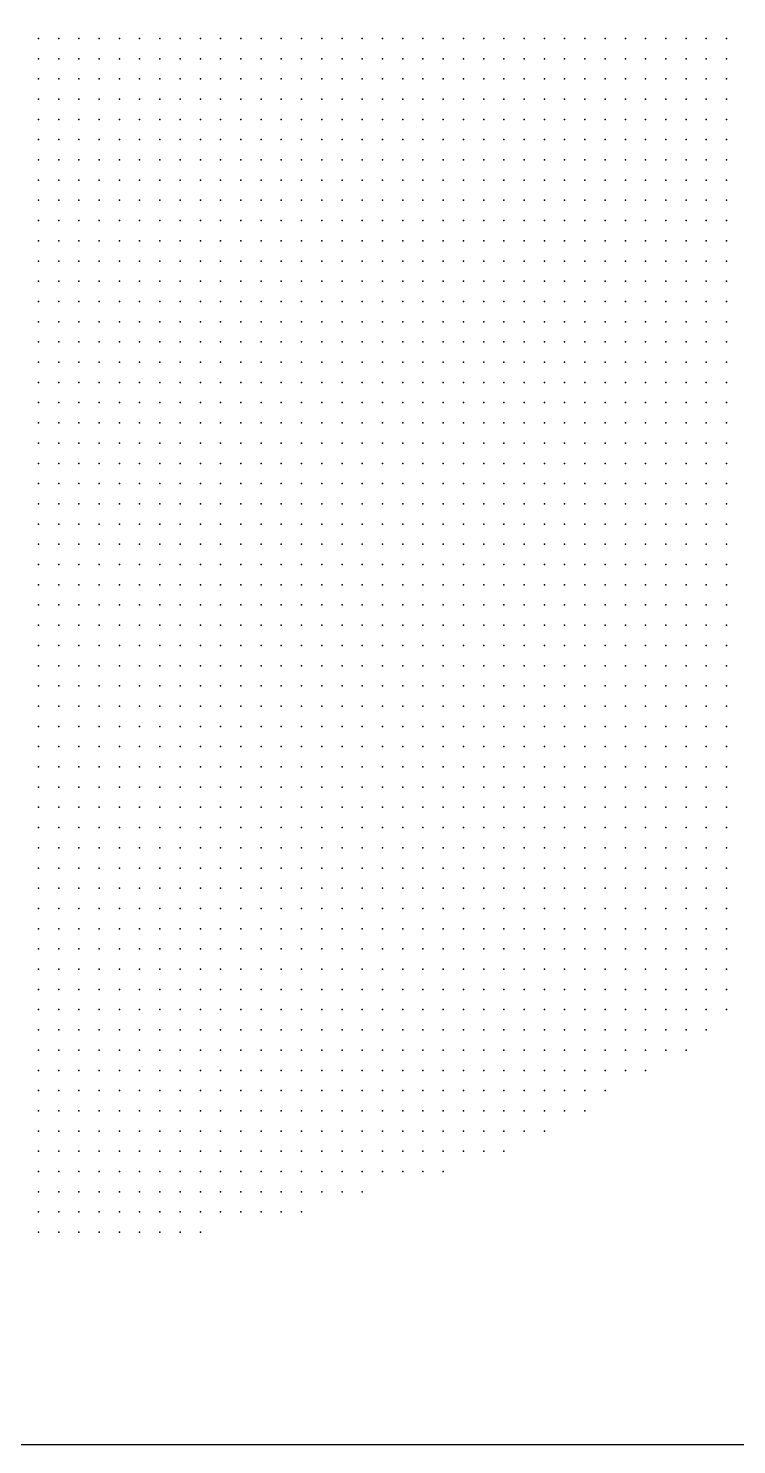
# Model space of a CAD drawing. Header units: millimetres. Extents: x 2848 to 6961, y 1568 to 7914.
# Drawn here: x 4418.3 to 4453.3, y 1580.3 to 1650.3 of the extents above; entities that cross this region are included whole.
import ezdxf

# ---------------------------------------------------------------- set-up
doc = ezdxf.new("R2010")
doc.units = ezdxf.units.MM
doc.header["$PDSIZE"] = -2

msp = doc.modelspace()

# ---------------------------------------------------------------- linework, layer by layer
msp.add_lwpolyline([(4348.282, 1580.289), (4488.282, 1580.289), (4488.282, 1720.289), (4348.282, 1720.289)], close=True)
at = {"color": 141, "true_color": 0xaedbfc}
for p in [(4418.782, 1649.789), (4419.782, 1649.789)]:
    msp.add_point(p, dxfattribs=at)
at = {"color": 141, "true_color": 0xafdcfd}
for p in [(4420.782, 1649.789), (4421.782, 1649.789)]:
    msp.add_point(p, dxfattribs=at)
at = {"color": 151, "true_color": 0x9acef3}
msp.add_point((4422.782, 1649.789), dxfattribs=at)
at = {"color": 151, "true_color": 0x93c5e8}
msp.add_point((4423.782, 1649.789), dxfattribs=at)
at = {"color": 151, "true_color": 0x92cdf7}
msp.add_point((4424.782, 1649.789), dxfattribs=at)
at = {"color": 142, "true_color": 0x1a84d0}
for p in [(4425.782, 1649.789), (4426.782, 1649.789), (4427.782, 1649.789), (4428.782, 1649.789), (4429.782, 1649.789), (4430.782, 1649.789), (4431.782, 1649.789), (4432.782, 1649.789), (4433.782, 1649.789), (4447.782, 1649.789), (4448.782, 1649.789), (4449.782, 1649.789), (4450.782, 1649.789), (4451.782, 1649.789), (4452.782, 1649.789), (4425.782, 1648.789), (4426.782, 1648.789), (4427.782, 1648.789), (4428.782, 1648.789), (4429.782, 1648.789), (4430.782, 1648.789), (4431.782, 1648.789), (4432.782, 1648.789), (4433.782, 1648.789), (4447.782, 1648.789), (4448.782, 1648.789), (4449.782, 1648.789), (4450.782, 1648.789), (4451.782, 1648.789), (4452.782, 1648.789), (4425.782, 1647.789), (4426.782, 1647.789), (4427.782, 1647.789), (4428.782, 1647.789), (4429.782, 1647.789), (4430.782, 1647.789), (4431.782, 1647.789), (4432.782, 1647.789), (4433.782, 1647.789), (4447.782, 1647.789), (4448.782, 1647.789), (4449.782, 1647.789), (4450.782, 1647.789), (4451.782, 1647.789), (4452.782, 1647.789), (4425.782, 1646.789), (4426.782, 1646.789), (4427.782, 1646.789), (4428.782, 1646.789), (4429.782, 1646.789), (4430.782, 1646.789), (4431.782, 1646.789), (4432.782, 1646.789), (4433.782, 1646.789), (4447.782, 1646.789), (4448.782, 1646.789), (4449.782, 1646.789), (4450.782, 1646.789), (4451.782, 1646.789), (4452.782, 1646.789), (4425.782, 1645.789), (4426.782, 1645.789), (4427.782, 1645.789), (4428.782, 1645.789), (4429.782, 1645.789), (4430.782, 1645.789), (4431.782, 1645.789), (4432.782, 1645.789), (4433.782, 1645.789), (4447.782, 1645.789), (4448.782, 1645.789), (4449.782, 1645.789), (4450.782, 1645.789), (4451.782, 1645.789), (4452.782, 1645.789), (4425.782, 1644.789), (4426.782, 1644.789), (4427.782, 1644.789), (4428.782, 1644.789), (4429.782, 1644.789), (4430.782, 1644.789), (4431.782, 1644.789), (4432.782, 1644.789), (4433.782, 1644.789), (4447.782, 1644.789), (4448.782, 1644.789), (4449.782, 1644.789), (4450.782, 1644.789), (4451.782, 1644.789), (4452.782, 1644.789), (4425.782, 1643.789), (4426.782, 1643.789), (4427.782, 1643.789), (4428.782, 1643.789), (4429.782, 1643.789), (4430.782, 1643.789), (4431.782, 1643.789), (4432.782, 1643.789), (4433.782, 1643.789), (4447.782, 1643.789), (4448.782, 1643.789), (4449.782, 1643.789), (4450.782, 1643.789), (4451.782, 1643.789), (4452.782, 1643.789), (4425.782, 1642.789), (4426.782, 1642.789), (4427.782, 1642.789), (4428.782, 1642.789), (4429.782, 1642.789), (4430.782, 1642.789), (4431.782, 1642.789), (4432.782, 1642.789), (4433.782, 1642.789), (4447.782, 1642.789), (4448.782, 1642.789), (4449.782, 1642.789), (4450.782, 1642.789), (4451.782, 1642.789), (4452.782, 1642.789), (4425.782, 1641.789), (4426.782, 1641.789), (4427.782, 1641.789), (4428.782, 1641.789), (4429.782, 1641.789), (4430.782, 1641.789), (4431.782, 1641.789), (4432.782, 1641.789), (4433.782, 1641.789), (4447.782, 1641.789), (4448.782, 1641.789), (4449.782, 1641.789), (4450.782, 1641.789), (4451.782, 1641.789), (4452.782, 1641.789), (4425.782, 1640.789), (4426.782, 1640.789), (4427.782, 1640.789), (4428.782, 1640.789), (4429.782, 1640.789), (4430.782, 1640.789), (4431.782, 1640.789), (4432.782, 1640.789), (4433.782, 1640.789), (4447.782, 1640.789), (4448.782, 1640.789), (4449.782, 1640.789), (4450.782, 1640.789), (4451.782, 1640.789), (4452.782, 1640.789), (4425.782, 1639.789), (4426.782, 1639.789), (4427.782, 1639.789), (4428.782, 1639.789), (4429.782, 1639.789), (4430.782, 1639.789), (4431.782, 1639.789), (4432.782, 1639.789), (4433.782, 1639.789), (4447.782, 1639.789), (4448.782, 1639.789), (4449.782, 1639.789), (4450.782, 1639.789), (4451.782, 1639.789), (4452.782, 1639.789), (4425.782, 1638.789), (4426.782, 1638.789), (4427.782, 1638.789), (4428.782, 1638.789), (4429.782, 1638.789), (4430.782, 1638.789), (4431.782, 1638.789), (4432.782, 1638.789), (4433.782, 1638.789), (4447.782, 1638.789), (4448.782, 1638.789), (4449.782, 1638.789), (4450.782, 1638.789), (4451.782, 1638.789), (4452.782, 1638.789), (4425.782, 1637.789), (4426.782, 1637.789), (4427.782, 1637.789), (4428.782, 1637.789), (4429.782, 1637.789), (4430.782, 1637.789), (4431.782, 1637.789), (4432.782, 1637.789), (4433.782, 1637.789), (4447.782, 1637.789), (4448.782, 1637.789), (4449.782, 1637.789), (4450.782, 1637.789), (4451.782, 1637.789), (4452.782, 1637.789), (4425.782, 1636.789), (4426.782, 1636.789), (4427.782, 1636.789), (4428.782, 1636.789), (4429.782, 1636.789), (4430.782, 1636.789), (4431.782, 1636.789), (4432.782, 1636.789), (4433.782, 1636.789), (4447.782, 1636.789), (4448.782, 1636.789), (4449.782, 1636.789), (4450.782, 1636.789), (4451.782, 1636.789), (4452.782, 1636.789), (4425.782, 1635.789), (4426.782, 1635.789), (4427.782, 1635.789), (4428.782, 1635.789), (4429.782, 1635.789), (4430.782, 1635.789), (4431.782, 1635.789), (4432.782, 1635.789), (4433.782, 1635.789), (4447.782, 1635.789), (4448.782, 1635.789), (4449.782, 1635.789), (4450.782, 1635.789), (4451.782, 1635.789), (4452.782, 1635.789), (4425.782, 1634.789), (4426.782, 1634.789), (4427.782, 1634.789), (4428.782, 1634.789), (4429.782, 1634.789), (4430.782, 1634.789), (4431.782, 1634.789), (4432.782, 1634.789), (4433.782, 1634.789), (4447.782, 1634.789), (4448.782, 1634.789), (4449.782, 1634.789), (4450.782, 1634.789), (4451.782, 1634.789), (4452.782, 1634.789), (4425.782, 1633.789), (4426.782, 1633.789), (4427.782, 1633.789), (4428.782, 1633.789), (4429.782, 1633.789), (4430.782, 1633.789), (4431.782, 1633.789), (4432.782, 1633.789), (4433.782, 1633.789), (4447.782, 1633.789), (4448.782, 1633.789), (4449.782, 1633.789), (4450.782, 1633.789), (4451.782, 1633.789), (4452.782, 1633.789), (4425.782, 1632.789), (4426.782, 1632.789), (4427.782, 1632.789), (4428.782, 1632.789), (4429.782, 1632.789), (4430.782, 1632.789), (4431.782, 1632.789), (4432.782, 1632.789), (4433.782, 1632.789), (4447.782, 1632.789), (4448.782, 1632.789), (4449.782, 1632.789), (4450.782, 1632.789), (4451.782, 1632.789), (4452.782, 1632.789), (4425.782, 1631.789), (4426.782, 1631.789), (4427.782, 1631.789), (4428.782, 1631.789), (4429.782, 1631.789), (4430.782, 1631.789), (4431.782, 1631.789), (4432.782, 1631.789), (4433.782, 1631.789), (4447.782, 1631.789), (4448.782, 1631.789), (4449.782, 1631.789), (4450.782, 1631.789), (4451.782, 1631.789), (4452.782, 1631.789), (4425.782, 1630.789), (4426.782, 1630.789), (4427.782, 1630.789), (4428.782, 1630.789), (4429.782, 1630.789), (4430.782, 1630.789), (4431.782, 1630.789), (4432.782, 1630.789), (4433.782, 1630.789), (4447.782, 1630.789), (4448.782, 1630.789), (4449.782, 1630.789), (4450.782, 1630.789), (4451.782, 1630.789), (4452.782, 1630.789), (4425.782, 1629.789), (4426.782, 1629.789), (4427.782, 1629.789), (4428.782, 1629.789), (4429.782, 1629.789), (4430.782, 1629.789), (4431.782, 1629.789), (4432.782, 1629.789), (4433.782, 1629.789), (4447.782, 1629.789), (4448.782, 1629.789), (4449.782, 1629.789), (4450.782, 1629.789), (4451.782, 1629.789), (4452.782, 1629.789), (4425.782, 1628.789), (4426.782, 1628.789), (4427.782, 1628.789), (4428.782, 1628.789), (4429.782, 1628.789), (4430.782, 1628.789), (4431.782, 1628.789), (4432.782, 1628.789), (4433.782, 1628.789), (4447.782, 1628.789), (4448.782, 1628.789), (4449.782, 1628.789), (4450.782, 1628.789), (4451.782, 1628.789), (4452.782, 1628.789), (4418.782, 1627.789), (4419.782, 1627.789), (4420.782, 1627.789), (4421.782, 1627.789), (4422.782, 1627.789), (4423.782, 1627.789), (4424.782, 1627.789), (4425.782, 1627.789), (4426.782, 1627.789), (4427.782, 1627.789), (4428.782, 1627.789), (4429.782, 1627.789), (4430.782, 1627.789), (4431.782, 1627.789), (4432.782, 1627.789), (4433.782, 1627.789), (4434.782, 1627.789), (4435.782, 1627.789), (4436.782, 1627.789), (4437.782, 1627.789), (4438.782, 1627.789), (4439.782, 1627.789), (4440.782, 1627.789), (4441.782, 1627.789), (4442.782, 1627.789), (4443.782, 1627.789), (4444.782, 1627.789), (4445.782, 1627.789), (4446.782, 1627.789), (4447.782, 1627.789), (4448.782, 1627.789), (4449.782, 1627.789), (4450.782, 1627.789), (4451.782, 1627.789), (4452.782, 1627.789), (4418.782, 1626.789), (4419.782, 1626.789), (4420.782, 1626.789), (4421.782, 1626.789), (4422.782, 1626.789), (4423.782, 1626.789), (4424.782, 1626.789), (4425.782, 1626.789), (4426.782, 1626.789), (4427.782, 1626.789), (4428.782, 1626.789), (4429.782, 1626.789), (4430.782, 1626.789), (4431.782, 1626.789), (4432.782, 1626.789), (4433.782, 1626.789), (4434.782, 1626.789), (4435.782, 1626.789), (4436.782, 1626.789), (4437.782, 1626.789), (4438.782, 1626.789), (4439.782, 1626.789), (4440.782, 1626.789), (4441.782, 1626.789), (4442.782, 1626.789), (4443.782, 1626.789), (4444.782, 1626.789), (4445.782, 1626.789), (4446.782, 1626.789), (4447.782, 1626.789), (4448.782, 1626.789), (4449.782, 1626.789), (4450.782, 1626.789), (4451.782, 1626.789), (4452.782, 1626.789), (4418.782, 1625.789), (4419.782, 1625.789), (4420.782, 1625.789), (4421.782, 1625.789), (4422.782, 1625.789), (4423.782, 1625.789), (4424.782, 1625.789), (4425.782, 1625.789), (4426.782, 1625.789), (4427.782, 1625.789), (4428.782, 1625.789), (4429.782, 1625.789), (4430.782, 1625.789), (4431.782, 1625.789), (4432.782, 1625.789), (4433.782, 1625.789), (4434.782, 1625.789), (4435.782, 1625.789), (4436.782, 1625.789), (4437.782, 1625.789), (4438.782, 1625.789), (4439.782, 1625.789), (4440.782, 1625.789), (4441.782, 1625.789), (4442.782, 1625.789), (4443.782, 1625.789), (4444.782, 1625.789), (4445.782, 1625.789), (4446.782, 1625.789), (4447.782, 1625.789), (4448.782, 1625.789), (4449.782, 1625.789), (4450.782, 1625.789), (4451.782, 1625.789), (4452.782, 1625.789), (4418.782, 1624.789), (4419.782, 1624.789), (4420.782, 1624.789), (4421.782, 1624.789), (4422.782, 1624.789), (4423.782, 1624.789), (4424.782, 1624.789), (4425.782, 1624.789), (4426.782, 1624.789), (4427.782, 1624.789), (4428.782, 1624.789), (4429.782, 1624.789), (4430.782, 1624.789), (4431.782, 1624.789), (4432.782, 1624.789), (4433.782, 1624.789), (4434.782, 1624.789), (4435.782, 1624.789), (4436.782, 1624.789), (4437.782, 1624.789), (4438.782, 1624.789), (4439.782, 1624.789), (4440.782, 1624.789), (4441.782, 1624.789), (4442.782, 1624.789), (4443.782, 1624.789), (4444.782, 1624.789), (4445.782, 1624.789), (4446.782, 1624.789), (4447.782, 1624.789), (4448.782, 1624.789), (4449.782, 1624.789), (4450.782, 1624.789), (4451.782, 1624.789), (4452.782, 1624.789), (4418.782, 1623.789), (4419.782, 1623.789), (4420.782, 1623.789), (4421.782, 1623.789), (4422.782, 1623.789), (4423.782, 1623.789), (4424.782, 1623.789), (4425.782, 1623.789), (4426.782, 1623.789), (4427.782, 1623.789), (4428.782, 1623.789), (4429.782, 1623.789), (4430.782, 1623.789), (4431.782, 1623.789), (4432.782, 1623.789), (4433.782, 1623.789), (4434.782, 1623.789), (4435.782, 1623.789), (4436.782, 1623.789), (4437.782, 1623.789), (4438.782, 1623.789), (4439.782, 1623.789), (4440.782, 1623.789), (4441.782, 1623.789), (4442.782, 1623.789), (4443.782, 1623.789), (4444.782, 1623.789), (4445.782, 1623.789), (4446.782, 1623.789), (4447.782, 1623.789), (4448.782, 1623.789), (4449.782, 1623.789), (4450.782, 1623.789), (4451.782, 1623.789), (4452.782, 1623.789), (4418.782, 1622.789), (4419.782, 1622.789), (4420.782, 1622.789), (4421.782, 1622.789), (4422.782, 1622.789), (4423.782, 1622.789), (4424.782, 1622.789), (4425.782, 1622.789), (4426.782, 1622.789), (4427.782, 1622.789), (4428.782, 1622.789), (4429.782, 1622.789), (4430.782, 1622.789), (4431.782, 1622.789), (4432.782, 1622.789), (4433.782, 1622.789), (4434.782, 1622.789), (4435.782, 1622.789), (4436.782, 1622.789), (4437.782, 1622.789), (4438.782, 1622.789), (4439.782, 1622.789), (4440.782, 1622.789), (4441.782, 1622.789), (4442.782, 1622.789), (4443.782, 1622.789), (4444.782, 1622.789), (4445.782, 1622.789), (4446.782, 1622.789), (4447.782, 1622.789), (4448.782, 1622.789), (4449.782, 1622.789), (4450.782, 1622.789), (4451.782, 1622.789), (4452.782, 1622.789), (4418.782, 1621.789), (4419.782, 1621.789), (4420.782, 1621.789), (4421.782, 1621.789), (4422.782, 1621.789), (4423.782, 1621.789), (4424.782, 1621.789), (4425.782, 1621.789), (4426.782, 1621.789), (4427.782, 1621.789), (4428.782, 1621.789), (4429.782, 1621.789), (4430.782, 1621.789), (4431.782, 1621.789), (4432.782, 1621.789), (4433.782, 1621.789), (4434.782, 1621.789), (4435.782, 1621.789), (4436.782, 1621.789), (4437.782, 1621.789), (4438.782, 1621.789), (4439.782, 1621.789), (4440.782, 1621.789), (4441.782, 1621.789), (4442.782, 1621.789), (4443.782, 1621.789), (4444.782, 1621.789), (4445.782, 1621.789), (4446.782, 1621.789), (4447.782, 1621.789), (4448.782, 1621.789), (4449.782, 1621.789), (4450.782, 1621.789), (4451.782, 1621.789), (4452.782, 1621.789), (4418.782, 1620.789), (4419.782, 1620.789), (4420.782, 1620.789), (4421.782, 1620.789), (4422.782, 1620.789), (4423.782, 1620.789), (4424.782, 1620.789), (4425.782, 1620.789), (4426.782, 1620.789), (4427.782, 1620.789), (4428.782, 1620.789), (4429.782, 1620.789), (4430.782, 1620.789), (4431.782, 1620.789), (4432.782, 1620.789), (4433.782, 1620.789), (4434.782, 1620.789), (4435.782, 1620.789), (4436.782, 1620.789), (4437.782, 1620.789), (4438.782, 1620.789), (4439.782, 1620.789), (4440.782, 1620.789), (4441.782, 1620.789), (4442.782, 1620.789), (4443.782, 1620.789), (4444.782, 1620.789), (4445.782, 1620.789), (4446.782, 1620.789), (4447.782, 1620.789), (4448.782, 1620.789), (4449.782, 1620.789), (4450.782, 1620.789), (4451.782, 1620.789), (4452.782, 1620.789), (4418.782, 1619.789), (4419.782, 1619.789), (4420.782, 1619.789), (4421.782, 1619.789), (4422.782, 1619.789), (4423.782, 1619.789), (4424.782, 1619.789), (4425.782, 1619.789), (4426.782, 1619.789), (4427.782, 1619.789), (4428.782, 1619.789), (4429.782, 1619.789), (4430.782, 1619.789), (4431.782, 1619.789), (4432.782, 1619.789), (4433.782, 1619.789), (4434.782, 1619.789), (4435.782, 1619.789), (4436.782, 1619.789), (4437.782, 1619.789), (4438.782, 1619.789), (4439.782, 1619.789), (4440.782, 1619.789), (4441.782, 1619.789), (4442.782, 1619.789), (4443.782, 1619.789), (4444.782, 1619.789), (4445.782, 1619.789), (4446.782, 1619.789), (4447.782, 1619.789), (4448.782, 1619.789), (4449.782, 1619.789), (4450.782, 1619.789), (4451.782, 1619.789), (4452.782, 1619.789), (4418.782, 1618.789), (4419.782, 1618.789), (4420.782, 1618.789), (4421.782, 1618.789), (4422.782, 1618.789), (4423.782, 1618.789), (4424.782, 1618.789), (4425.782, 1618.789), (4426.782, 1618.789), (4427.782, 1618.789), (4428.782, 1618.789), (4429.782, 1618.789), (4430.782, 1618.789), (4431.782, 1618.789), (4432.782, 1618.789), (4433.782, 1618.789), (4434.782, 1618.789), (4435.782, 1618.789), (4436.782, 1618.789), (4437.782, 1618.789), (4438.782, 1618.789), (4439.782, 1618.789), (4440.782, 1618.789), (4441.782, 1618.789), (4442.782, 1618.789), (4443.782, 1618.789), (4444.782, 1618.789), (4445.782, 1618.789), (4446.782, 1618.789), (4447.782, 1618.789), (4448.782, 1618.789), (4449.782, 1618.789), (4450.782, 1618.789), (4451.782, 1618.789), (4452.782, 1618.789), (4418.782, 1617.789), (4419.782, 1617.789), (4420.782, 1617.789), (4421.782, 1617.789), (4422.782, 1617.789), (4423.782, 1617.789), (4424.782, 1617.789), (4425.782, 1617.789), (4426.782, 1617.789), (4427.782, 1617.789), (4428.782, 1617.789), (4429.782, 1617.789), (4430.782, 1617.789), (4431.782, 1617.789), (4432.782, 1617.789), (4433.782, 1617.789), (4434.782, 1617.789), (4435.782, 1617.789), (4436.782, 1617.789), (4437.782, 1617.789), (4438.782, 1617.789), (4439.782, 1617.789), (4440.782, 1617.789), (4441.782, 1617.789), (4442.782, 1617.789), (4443.782, 1617.789), (4444.782, 1617.789), (4445.782, 1617.789), (4446.782, 1617.789), (4447.782, 1617.789), (4448.782, 1617.789), (4449.782, 1617.789), (4450.782, 1617.789), (4451.782, 1617.789), (4452.782, 1617.789), (4418.782, 1616.789), (4419.782, 1616.789), (4420.782, 1616.789), (4421.782, 1616.789), (4422.782, 1616.789), (4423.782, 1616.789), (4424.782, 1616.789), (4425.782, 1616.789), (4426.782, 1616.789), (4427.782, 1616.789), (4428.782, 1616.789), (4429.782, 1616.789), (4430.782, 1616.789), (4431.782, 1616.789), (4432.782, 1616.789), (4433.782, 1616.789), (4434.782, 1616.789), (4435.782, 1616.789), (4436.782, 1616.789), (4437.782, 1616.789), (4438.782, 1616.789), (4439.782, 1616.789), (4440.782, 1616.789), (4441.782, 1616.789), (4442.782, 1616.789), (4443.782, 1616.789), (4444.782, 1616.789), (4445.782, 1616.789), (4446.782, 1616.789), (4447.782, 1616.789), (4448.782, 1616.789), (4449.782, 1616.789), (4450.782, 1616.789), (4451.782, 1616.789), (4452.782, 1616.789), (4418.782, 1615.789), (4419.782, 1615.789), (4420.782, 1615.789), (4421.782, 1615.789), (4422.782, 1615.789), (4423.782, 1615.789), (4424.782, 1615.789), (4425.782, 1615.789), (4426.782, 1615.789), (4427.782, 1615.789), (4428.782, 1615.789), (4429.782, 1615.789), (4430.782, 1615.789), (4431.782, 1615.789), (4432.782, 1615.789), (4433.782, 1615.789), (4434.782, 1615.789), (4435.782, 1615.789), (4436.782, 1615.789), (4437.782, 1615.789), (4438.782, 1615.789), (4439.782, 1615.789), (4440.782, 1615.789), (4441.782, 1615.789), (4442.782, 1615.789), (4443.782, 1615.789), (4444.782, 1615.789), (4445.782, 1615.789), (4446.782, 1615.789), (4447.782, 1615.789), (4448.782, 1615.789), (4449.782, 1615.789), (4450.782, 1615.789), (4451.782, 1615.789), (4452.782, 1615.789), (4418.782, 1614.789), (4419.782, 1614.789), (4420.782, 1614.789), (4421.782, 1614.789), (4422.782, 1614.789), (4423.782, 1614.789), (4424.782, 1614.789), (4425.782, 1614.789), (4426.782, 1614.789), (4427.782, 1614.789), (4428.782, 1614.789), (4429.782, 1614.789), (4430.782, 1614.789), (4431.782, 1614.789), (4432.782, 1614.789), (4433.782, 1614.789), (4434.782, 1614.789), (4435.782, 1614.789), (4436.782, 1614.789), (4437.782, 1614.789), (4438.782, 1614.789), (4439.782, 1614.789), (4440.782, 1614.789), (4441.782, 1614.789), (4442.782, 1614.789), (4443.782, 1614.789), (4444.782, 1614.789), (4445.782, 1614.789), (4446.782, 1614.789), (4447.782, 1614.789), (4448.782, 1614.789), (4449.782, 1614.789), (4450.782, 1614.789), (4451.782, 1614.789), (4452.782, 1614.789), (4418.782, 1613.789), (4419.782, 1613.789), (4420.782, 1613.789), (4421.782, 1613.789), (4422.782, 1613.789), (4423.782, 1613.789), (4424.782, 1613.789), (4425.782, 1613.789), (4426.782, 1613.789), (4427.782, 1613.789), (4428.782, 1613.789), (4429.782, 1613.789), (4430.782, 1613.789), (4431.782, 1613.789), (4432.782, 1613.789), (4433.782, 1613.789), (4434.782, 1613.789), (4435.782, 1613.789), (4436.782, 1613.789), (4437.782, 1613.789), (4438.782, 1613.789), (4439.782, 1613.789), (4440.782, 1613.789), (4441.782, 1613.789), (4442.782, 1613.789), (4443.782, 1613.789), (4444.782, 1613.789), (4445.782, 1613.789), (4446.782, 1613.789), (4447.782, 1613.789), (4448.782, 1613.789), (4449.782, 1613.789), (4450.782, 1613.789), (4451.782, 1613.789), (4452.782, 1613.789), (4418.782, 1612.789), (4419.782, 1612.789), (4420.782, 1612.789), (4421.782, 1612.789), (4422.782, 1612.789), (4423.782, 1612.789), (4424.782, 1612.789), (4425.782, 1612.789), (4426.782, 1612.789), (4427.782, 1612.789), (4428.782, 1612.789), (4429.782, 1612.789), (4430.782, 1612.789), (4431.782, 1612.789), (4432.782, 1612.789), (4433.782, 1612.789), (4434.782, 1612.789), (4435.782, 1612.789), (4436.782, 1612.789), (4437.782, 1612.789), (4438.782, 1612.789), (4439.782, 1612.789), (4440.782, 1612.789), (4441.782, 1612.789), (4442.782, 1612.789), (4443.782, 1612.789), (4444.782, 1612.789), (4445.782, 1612.789), (4446.782, 1612.789), (4447.782, 1612.789), (4448.782, 1612.789), (4449.782, 1612.789), (4450.782, 1612.789), (4451.782, 1612.789), (4452.782, 1612.789), (4418.782, 1611.789), (4419.782, 1611.789), (4420.782, 1611.789), (4421.782, 1611.789), (4422.782, 1611.789), (4423.782, 1611.789), (4424.782, 1611.789), (4425.782, 1611.789), (4426.782, 1611.789), (4427.782, 1611.789), (4428.782, 1611.789), (4429.782, 1611.789), (4430.782, 1611.789), (4431.782, 1611.789), (4432.782, 1611.789), (4433.782, 1611.789), (4434.782, 1611.789), (4435.782, 1611.789), (4436.782, 1611.789), (4437.782, 1611.789), (4438.782, 1611.789), (4439.782, 1611.789), (4440.782, 1611.789), (4441.782, 1611.789), (4442.782, 1611.789), (4443.782, 1611.789), (4444.782, 1611.789), (4445.782, 1611.789), (4446.782, 1611.789), (4447.782, 1611.789), (4448.782, 1611.789), (4449.782, 1611.789), (4450.782, 1611.789), (4451.782, 1611.789), (4452.782, 1611.789), (4418.782, 1610.789), (4419.782, 1610.789), (4420.782, 1610.789), (4421.782, 1610.789), (4422.782, 1610.789), (4423.782, 1610.789), (4424.782, 1610.789), (4425.782, 1610.789), (4426.782, 1610.789), (4427.782, 1610.789), (4428.782, 1610.789), (4429.782, 1610.789), (4430.782, 1610.789), (4431.782, 1610.789), (4432.782, 1610.789), (4433.782, 1610.789), (4434.782, 1610.789), (4435.782, 1610.789), (4436.782, 1610.789), (4437.782, 1610.789), (4438.782, 1610.789), (4439.782, 1610.789), (4440.782, 1610.789), (4441.782, 1610.789), (4442.782, 1610.789), (4443.782, 1610.789), (4444.782, 1610.789), (4445.782, 1610.789), (4446.782, 1610.789), (4447.782, 1610.789), (4448.782, 1610.789), (4449.782, 1610.789), (4450.782, 1610.789), (4451.782, 1610.789), (4452.782, 1610.789), (4418.782, 1609.789), (4419.782, 1609.789), (4420.782, 1609.789), (4421.782, 1609.789), (4422.782, 1609.789), (4423.782, 1609.789), (4424.782, 1609.789), (4425.782, 1609.789), (4426.782, 1609.789), (4427.782, 1609.789), (4428.782, 1609.789), (4429.782, 1609.789), (4430.782, 1609.789), (4431.782, 1609.789), (4432.782, 1609.789), (4433.782, 1609.789), (4434.782, 1609.789), (4435.782, 1609.789), (4436.782, 1609.789), (4437.782, 1609.789), (4438.782, 1609.789), (4439.782, 1609.789), (4440.782, 1609.789), (4441.782, 1609.789), (4442.782, 1609.789), (4443.782, 1609.789), (4444.782, 1609.789), (4445.782, 1609.789), (4446.782, 1609.789), (4447.782, 1609.789), (4448.782, 1609.789), (4449.782, 1609.789), (4450.782, 1609.789), (4451.782, 1609.789), (4452.782, 1609.789), (4418.782, 1608.789), (4419.782, 1608.789), (4420.782, 1608.789), (4421.782, 1608.789), (4422.782, 1608.789), (4423.782, 1608.789), (4424.782, 1608.789), (4425.782, 1608.789), (4426.782, 1608.789), (4427.782, 1608.789), (4428.782, 1608.789), (4429.782, 1608.789), (4430.782, 1608.789), (4431.782, 1608.789), (4432.782, 1608.789), (4433.782, 1608.789), (4434.782, 1608.789), (4435.782, 1608.789), (4436.782, 1608.789), (4437.782, 1608.789), (4438.782, 1608.789), (4439.782, 1608.789), (4440.782, 1608.789), (4441.782, 1608.789), (4442.782, 1608.789), (4443.782, 1608.789), (4444.782, 1608.789), (4445.782, 1608.789), (4446.782, 1608.789), (4447.782, 1608.789), (4448.782, 1608.789), (4449.782, 1608.789), (4450.782, 1608.789), (4451.782, 1608.789), (4452.782, 1608.789), (4418.782, 1607.789), (4419.782, 1607.789), (4420.782, 1607.789), (4421.782, 1607.789), (4422.782, 1607.789), (4423.782, 1607.789), (4424.782, 1607.789), (4425.782, 1607.789), (4426.782, 1607.789), (4427.782, 1607.789), (4428.782, 1607.789), (4429.782, 1607.789), (4430.782, 1607.789), (4431.782, 1607.789), (4432.782, 1607.789), (4433.782, 1607.789), (4434.782, 1607.789), (4435.782, 1607.789), (4436.782, 1607.789), (4437.782, 1607.789), (4438.782, 1607.789), (4439.782, 1607.789), (4440.782, 1607.789), (4441.782, 1607.789), (4442.782, 1607.789), (4443.782, 1607.789), (4444.782, 1607.789), (4445.782, 1607.789), (4446.782, 1607.789), (4447.782, 1607.789), (4448.782, 1607.789), (4449.782, 1607.789), (4450.782, 1607.789), (4451.782, 1607.789), (4452.782, 1607.789), (4418.782, 1606.789), (4419.782, 1606.789), (4420.782, 1606.789), (4421.782, 1606.789), (4422.782, 1606.789), (4423.782, 1606.789), (4424.782, 1606.789), (4425.782, 1606.789), (4426.782, 1606.789), (4427.782, 1606.789), (4428.782, 1606.789), (4429.782, 1606.789), (4430.782, 1606.789), (4431.782, 1606.789), (4432.782, 1606.789), (4433.782, 1606.789), (4434.782, 1606.789), (4435.782, 1606.789), (4436.782, 1606.789), (4437.782, 1606.789), (4438.782, 1606.789), (4439.782, 1606.789), (4440.782, 1606.789), (4441.782, 1606.789), (4442.782, 1606.789), (4443.782, 1606.789), (4444.782, 1606.789), (4445.782, 1606.789), (4446.782, 1606.789), (4447.782, 1606.789), (4448.782, 1606.789), (4449.782, 1606.789), (4450.782, 1606.789), (4451.782, 1606.789), (4452.782, 1606.789), (4418.782, 1605.789), (4419.782, 1605.789), (4420.782, 1605.789), (4421.782, 1605.789), (4422.782, 1605.789), (4423.782, 1605.789), (4424.782, 1605.789), (4425.782, 1605.789), (4426.782, 1605.789), (4427.782, 1605.789), (4428.782, 1605.789), (4429.782, 1605.789), (4430.782, 1605.789), (4431.782, 1605.789), (4432.782, 1605.789), (4433.782, 1605.789), (4434.782, 1605.789), (4435.782, 1605.789), (4436.782, 1605.789), (4437.782, 1605.789), (4438.782, 1605.789), (4439.782, 1605.789), (4440.782, 1605.789), (4441.782, 1605.789), (4442.782, 1605.789), (4443.782, 1605.789), (4444.782, 1605.789), (4445.782, 1605.789), (4446.782, 1605.789), (4447.782, 1605.789), (4448.782, 1605.789), (4449.782, 1605.789), (4450.782, 1605.789), (4451.782, 1605.789), (4452.782, 1605.789), (4418.782, 1604.789), (4419.782, 1604.789), (4420.782, 1604.789), (4421.782, 1604.789), (4422.782, 1604.789), (4423.782, 1604.789), (4424.782, 1604.789), (4425.782, 1604.789), (4426.782, 1604.789), (4427.782, 1604.789), (4428.782, 1604.789), (4429.782, 1604.789), (4430.782, 1604.789), (4431.782, 1604.789), (4432.782, 1604.789), (4433.782, 1604.789), (4434.782, 1604.789), (4435.782, 1604.789), (4436.782, 1604.789), (4437.782, 1604.789), (4438.782, 1604.789), (4439.782, 1604.789), (4440.782, 1604.789), (4441.782, 1604.789), (4442.782, 1604.789), (4443.782, 1604.789), (4444.782, 1604.789), (4445.782, 1604.789), (4446.782, 1604.789), (4447.782, 1604.789), (4448.782, 1604.789), (4449.782, 1604.789), (4450.782, 1604.789), (4451.782, 1604.789), (4452.782, 1604.789), (4418.782, 1603.789), (4419.782, 1603.789), (4420.782, 1603.789), (4421.782, 1603.789), (4422.782, 1603.789), (4423.782, 1603.789), (4424.782, 1603.789), (4425.782, 1603.789), (4426.782, 1603.789), (4427.782, 1603.789), (4428.782, 1603.789), (4429.782, 1603.789), (4430.782, 1603.789), (4431.782, 1603.789), (4432.782, 1603.789), (4433.782, 1603.789), (4434.782, 1603.789), (4435.782, 1603.789), (4436.782, 1603.789), (4437.782, 1603.789), (4438.782, 1603.789), (4439.782, 1603.789), (4440.782, 1603.789), (4441.782, 1603.789), (4442.782, 1603.789), (4443.782, 1603.789), (4444.782, 1603.789), (4445.782, 1603.789), (4446.782, 1603.789), (4447.782, 1603.789), (4448.782, 1603.789), (4449.782, 1603.789), (4450.782, 1603.789), (4451.782, 1603.789), (4452.782, 1603.789), (4418.782, 1602.789), (4419.782, 1602.789), (4420.782, 1602.789), (4421.782, 1602.789), (4422.782, 1602.789), (4423.782, 1602.789), (4424.782, 1602.789), (4425.782, 1602.789), (4426.782, 1602.789), (4427.782, 1602.789), (4428.782, 1602.789), (4429.782, 1602.789), (4430.782, 1602.789), (4431.782, 1602.789), (4432.782, 1602.789), (4433.782, 1602.789), (4434.782, 1602.789), (4435.782, 1602.789), (4436.782, 1602.789), (4437.782, 1602.789), (4438.782, 1602.789), (4439.782, 1602.789), (4440.782, 1602.789), (4441.782, 1602.789), (4442.782, 1602.789), (4443.782, 1602.789), (4444.782, 1602.789), (4445.782, 1602.789), (4446.782, 1602.789), (4447.782, 1602.789), (4448.782, 1602.789), (4449.782, 1602.789), (4450.782, 1602.789), (4451.782, 1602.789), (4452.782, 1602.789), (4418.782, 1601.789), (4419.782, 1601.789), (4420.782, 1601.789), (4421.782, 1601.789), (4422.782, 1601.789), (4423.782, 1601.789), (4424.782, 1601.789), (4425.782, 1601.789), (4426.782, 1601.789), (4427.782, 1601.789), (4428.782, 1601.789), (4429.782, 1601.789), (4430.782, 1601.789), (4431.782, 1601.789), (4432.782, 1601.789), (4433.782, 1601.789), (4434.782, 1601.789), (4435.782, 1601.789), (4436.782, 1601.789), (4437.782, 1601.789), (4438.782, 1601.789), (4439.782, 1601.789), (4440.782, 1601.789), (4441.782, 1601.789), (4442.782, 1601.789), (4443.782, 1601.789), (4444.782, 1601.789), (4445.782, 1601.789), (4446.782, 1601.789), (4447.782, 1601.789), (4448.782, 1601.789), (4449.782, 1601.789), (4450.782, 1601.789), (4451.782, 1601.789), (4452.782, 1601.789), (4418.782, 1600.789), (4419.782, 1600.789), (4420.782, 1600.789), (4421.782, 1600.789), (4422.782, 1600.789), (4423.782, 1600.789), (4424.782, 1600.789), (4425.782, 1600.789), (4426.782, 1600.789), (4427.782, 1600.789), (4428.782, 1600.789), (4429.782, 1600.789), (4430.782, 1600.789), (4431.782, 1600.789), (4432.782, 1600.789), (4433.782, 1600.789), (4434.782, 1600.789), (4435.782, 1600.789), (4436.782, 1600.789), (4437.782, 1600.789), (4438.782, 1600.789), (4439.782, 1600.789), (4440.782, 1600.789), (4441.782, 1600.789), (4442.782, 1600.789), (4443.782, 1600.789), (4444.782, 1600.789), (4445.782, 1600.789), (4446.782, 1600.789), (4447.782, 1600.789), (4448.782, 1600.789), (4449.782, 1600.789), (4450.782, 1600.789), (4451.782, 1600.789), (4418.782, 1599.789), (4419.782, 1599.789), (4420.782, 1599.789), (4421.782, 1599.789), (4422.782, 1599.789), (4423.782, 1599.789), (4424.782, 1599.789), (4425.782, 1599.789), (4426.782, 1599.789), (4427.782, 1599.789), (4428.782, 1599.789), (4429.782, 1599.789), (4430.782, 1599.789), (4431.782, 1599.789), (4432.782, 1599.789), (4433.782, 1599.789), (4434.782, 1599.789), (4435.782, 1599.789), (4436.782, 1599.789), (4437.782, 1599.789), (4438.782, 1599.789), (4439.782, 1599.789), (4440.782, 1599.789), (4441.782, 1599.789), (4442.782, 1599.789), (4443.782, 1599.789), (4444.782, 1599.789), (4445.782, 1599.789), (4446.782, 1599.789), (4447.782, 1599.789), (4448.782, 1599.789), (4449.782, 1599.789), (4450.782, 1599.789), (4418.782, 1598.789), (4419.782, 1598.789), (4420.782, 1598.789), (4421.782, 1598.789), (4422.782, 1598.789), (4423.782, 1598.789), (4424.782, 1598.789), (4425.782, 1598.789), (4426.782, 1598.789), (4427.782, 1598.789), (4428.782, 1598.789), (4429.782, 1598.789), (4430.782, 1598.789), (4431.782, 1598.789), (4432.782, 1598.789), (4433.782, 1598.789), (4434.782, 1598.789), (4435.782, 1598.789), (4436.782, 1598.789), (4437.782, 1598.789), (4438.782, 1598.789), (4439.782, 1598.789), (4440.782, 1598.789), (4441.782, 1598.789), (4442.782, 1598.789), (4443.782, 1598.789), (4444.782, 1598.789), (4445.782, 1598.789), (4446.782, 1598.789), (4447.782, 1598.789), (4448.782, 1598.789), (4418.782, 1597.789), (4419.782, 1597.789), (4420.782, 1597.789), (4421.782, 1597.789), (4422.782, 1597.789), (4423.782, 1597.789), (4424.782, 1597.789), (4425.782, 1597.789), (4426.782, 1597.789), (4427.782, 1597.789), (4428.782, 1597.789), (4429.782, 1597.789), (4430.782, 1597.789), (4431.782, 1597.789), (4432.782, 1597.789), (4433.782, 1597.789), (4434.782, 1597.789), (4435.782, 1597.789), (4436.782, 1597.789), (4437.782, 1597.789), (4438.782, 1597.789), (4439.782, 1597.789), (4440.782, 1597.789), (4441.782, 1597.789), (4442.782, 1597.789), (4443.782, 1597.789), (4444.782, 1597.789), (4445.782, 1597.789), (4446.782, 1597.789), (4418.782, 1596.789), (4419.782, 1596.789), (4420.782, 1596.789), (4421.782, 1596.789), (4422.782, 1596.789), (4423.782, 1596.789), (4424.782, 1596.789), (4425.782, 1596.789), (4426.782, 1596.789), (4427.782, 1596.789), (4428.782, 1596.789), (4429.782, 1596.789), (4430.782, 1596.789), (4431.782, 1596.789), (4432.782, 1596.789), (4433.782, 1596.789), (4434.782, 1596.789), (4435.782, 1596.789), (4436.782, 1596.789), (4437.782, 1596.789), (4438.782, 1596.789), (4439.782, 1596.789), (4440.782, 1596.789), (4441.782, 1596.789), (4442.782, 1596.789), (4443.782, 1596.789), (4444.782, 1596.789), (4445.782, 1596.789), (4418.782, 1595.789), (4419.782, 1595.789), (4420.782, 1595.789), (4421.782, 1595.789), (4422.782, 1595.789), (4423.782, 1595.789), (4424.782, 1595.789), (4425.782, 1595.789), (4426.782, 1595.789), (4427.782, 1595.789), (4428.782, 1595.789), (4429.782, 1595.789), (4430.782, 1595.789), (4431.782, 1595.789), (4432.782, 1595.789), (4433.782, 1595.789), (4434.782, 1595.789), (4435.782, 1595.789), (4436.782, 1595.789), (4437.782, 1595.789), (4438.782, 1595.789), (4439.782, 1595.789), (4440.782, 1595.789), (4441.782, 1595.789), (4442.782, 1595.789), (4443.782, 1595.789), (4418.782, 1594.789), (4419.782, 1594.789), (4420.782, 1594.789), (4421.782, 1594.789), (4422.782, 1594.789), (4423.782, 1594.789), (4424.782, 1594.789), (4425.782, 1594.789), (4426.782, 1594.789), (4427.782, 1594.789), (4428.782, 1594.789), (4429.782, 1594.789), (4430.782, 1594.789), (4431.782, 1594.789), (4432.782, 1594.789), (4433.782, 1594.789), (4434.782, 1594.789), (4435.782, 1594.789), (4436.782, 1594.789), (4437.782, 1594.789), (4438.782, 1594.789), (4439.782, 1594.789), (4440.782, 1594.789), (4441.782, 1594.789), (4418.782, 1593.789), (4419.782, 1593.789), (4420.782, 1593.789), (4421.782, 1593.789), (4422.782, 1593.789), (4423.782, 1593.789), (4424.782, 1593.789), (4425.782, 1593.789), (4426.782, 1593.789), (4427.782, 1593.789), (4428.782, 1593.789), (4429.782, 1593.789), (4430.782, 1593.789), (4431.782, 1593.789), (4432.782, 1593.789), (4433.782, 1593.789), (4434.782, 1593.789), (4435.782, 1593.789), (4436.782, 1593.789), (4437.782, 1593.789), (4438.782, 1593.789), (4418.782, 1592.789), (4419.782, 1592.789), (4420.782, 1592.789), (4421.782, 1592.789), (4422.782, 1592.789), (4423.782, 1592.789), (4424.782, 1592.789), (4425.782, 1592.789), (4426.782, 1592.789), (4427.782, 1592.789), (4428.782, 1592.789), (4429.782, 1592.789), (4430.782, 1592.789), (4431.782, 1592.789), (4432.782, 1592.789), (4433.782, 1592.789), (4434.782, 1592.789), (4418.782, 1591.789), (4419.782, 1591.789), (4420.782, 1591.789), (4421.782, 1591.789), (4422.782, 1591.789), (4423.782, 1591.789), (4424.782, 1591.789), (4425.782, 1591.789), (4426.782, 1591.789), (4427.782, 1591.789), (4428.782, 1591.789), (4429.782, 1591.789), (4430.782, 1591.789), (4431.782, 1591.789), (4418.782, 1590.789), (4419.782, 1590.789), (4420.782, 1590.789), (4421.782, 1590.789), (4422.782, 1590.789), (4423.782, 1590.789), (4424.782, 1590.789), (4425.782, 1590.789), (4426.782, 1590.789)]:
    msp.add_point(p, dxfattribs=at)
at = {"color": 7, "true_color": 0xf5f6ff}
for p in [(4434.782, 1649.789), (4434.782, 1648.789), (4434.782, 1647.789), (4434.782, 1646.789)]:
    msp.add_point(p, dxfattribs=at)
at = {"color": 7, "true_color": 0xf5fff5}
for p in [(4435.782, 1649.789), (4435.782, 1648.789), (4435.782, 1647.789)]:
    msp.add_point(p, dxfattribs=at)
at = {"color": 7, "true_color": 0xfef8fc}
for p in [(4436.782, 1649.789), (4436.782, 1648.789)]:
    msp.add_point(p, dxfattribs=at)
at = {"color": 7, "true_color": 0xf9fefa}
msp.add_point((4437.782, 1649.789), dxfattribs=at)
at = {"color": 7, "true_color": 0xfdfdfb}
for p in [(4438.782, 1649.789), (4445.782, 1649.789), (4438.782, 1648.789), (4445.782, 1648.789), (4438.782, 1647.789), (4445.782, 1647.789), (4438.782, 1646.789), (4445.782, 1646.789), (4438.782, 1645.789), (4445.782, 1645.789), (4438.782, 1644.789), (4445.782, 1644.789), (4438.782, 1643.789), (4445.782, 1643.789), (4438.782, 1642.789), (4445.782, 1642.789), (4438.782, 1641.789), (4445.782, 1641.789), (4438.782, 1640.789), (4445.782, 1640.789), (4438.782, 1639.789), (4445.782, 1639.789), (4438.782, 1638.789), (4445.782, 1638.789), (4438.782, 1637.789), (4445.782, 1637.789), (4438.782, 1636.789), (4445.782, 1636.789), (4438.782, 1635.789), (4445.782, 1635.789), (4438.782, 1634.789), (4445.782, 1634.789), (4438.782, 1633.789), (4445.782, 1633.789), (4438.782, 1632.789), (4445.782, 1632.789), (4438.782, 1631.789), (4445.782, 1631.789), (4438.782, 1630.789), (4445.782, 1630.789)]:
    msp.add_point(p, dxfattribs=at)
at = {"color": 7, "true_color": 0xfefefc}
for p in [(4439.782, 1649.789), (4440.782, 1649.789), (4443.782, 1649.789), (4444.782, 1649.789), (4439.782, 1648.789), (4440.782, 1648.789), (4443.782, 1648.789), (4444.782, 1648.789), (4439.782, 1647.789), (4440.782, 1647.789), (4443.782, 1647.789), (4444.782, 1647.789), (4439.782, 1646.789), (4440.782, 1646.789), (4443.782, 1646.789), (4444.782, 1646.789), (4439.782, 1645.789), (4440.782, 1645.789), (4443.782, 1645.789), (4444.782, 1645.789), (4439.782, 1644.789), (4440.782, 1644.789), (4443.782, 1644.789), (4444.782, 1644.789), (4439.782, 1643.789), (4440.782, 1643.789), (4443.782, 1643.789), (4444.782, 1643.789), (4439.782, 1642.789), (4440.782, 1642.789), (4443.782, 1642.789), (4444.782, 1642.789), (4439.782, 1641.789), (4440.782, 1641.789), (4443.782, 1641.789), (4444.782, 1641.789), (4439.782, 1640.789), (4440.782, 1640.789), (4443.782, 1640.789), (4444.782, 1640.789), (4439.782, 1639.789), (4440.782, 1639.789), (4443.782, 1639.789), (4444.782, 1639.789), (4439.782, 1638.789), (4440.782, 1638.789), (4443.782, 1638.789), (4444.782, 1638.789), (4439.782, 1637.789), (4440.782, 1637.789), (4443.782, 1637.789), (4444.782, 1637.789), (4439.782, 1636.789), (4440.782, 1636.789), (4443.782, 1636.789), (4444.782, 1636.789), (4439.782, 1635.789), (4440.782, 1635.789), (4443.782, 1635.789), (4444.782, 1635.789), (4439.782, 1634.789), (4440.782, 1634.789), (4443.782, 1634.789), (4444.782, 1634.789), (4439.782, 1633.789), (4440.782, 1633.789), (4443.782, 1633.789), (4444.782, 1633.789), (4439.782, 1632.789), (4440.782, 1632.789), (4443.782, 1632.789), (4444.782, 1632.789), (4439.782, 1631.789), (4440.782, 1631.789), (4443.782, 1631.789), (4444.782, 1631.789), (4439.782, 1630.789), (4440.782, 1630.789), (4443.782, 1630.789), (4444.782, 1630.789)]:
    msp.add_point(p, dxfattribs=at)
at = {"color": 7, "true_color": 0xfffffd}
for p in [(4441.782, 1649.789), (4442.782, 1649.789), (4441.782, 1648.789), (4442.782, 1648.789), (4441.782, 1647.789), (4442.782, 1647.789), (4441.782, 1646.789), (4442.782, 1646.789), (4441.782, 1645.789), (4442.782, 1645.789), (4441.782, 1644.789), (4442.782, 1644.789), (4441.782, 1643.789), (4442.782, 1643.789), (4441.782, 1642.789), (4442.782, 1642.789), (4441.782, 1641.789), (4442.782, 1641.789), (4441.782, 1640.789), (4442.782, 1640.789), (4441.782, 1639.789), (4442.782, 1639.789), (4441.782, 1638.789), (4442.782, 1638.789), (4441.782, 1637.789), (4442.782, 1637.789), (4441.782, 1636.789), (4442.782, 1636.789), (4441.782, 1635.789), (4442.782, 1635.789), (4441.782, 1634.789), (4442.782, 1634.789), (4441.782, 1633.789), (4442.782, 1633.789), (4441.782, 1632.789), (4442.782, 1632.789), (4441.782, 1631.789), (4442.782, 1631.789), (4441.782, 1630.789), (4442.782, 1630.789)]:
    msp.add_point(p, dxfattribs=at)
at = {"color": 7, "true_color": 0xfcfbf7}
msp.add_point((4446.782, 1649.789), dxfattribs=at)
at = {"color": 7, "true_color": 0xfbfff0}
for p in [(4418.782, 1648.789), (4419.782, 1648.789)]:
    msp.add_point(p, dxfattribs=at)
at = {"color": 7, "true_color": 0xfcfff1}
for p in [(4420.782, 1648.789), (4421.782, 1648.789)]:
    msp.add_point(p, dxfattribs=at)
at = {"color": 7, "true_color": 0xfbffff}
for p in [(4422.782, 1648.789), (4424.782, 1646.789)]:
    msp.add_point(p, dxfattribs=at)
at = {"color": 7, "true_color": 0xf5f9fc}
msp.add_point((4423.782, 1648.789), dxfattribs=at)
at = {"color": 7, "true_color": 0xf1ffff}
msp.add_point((4424.782, 1648.789), dxfattribs=at)
at = {"color": 7, "true_color": 0xfafffb}
for p in [(4437.782, 1648.789), (4437.782, 1647.789), (4437.782, 1646.789)]:
    msp.add_point(p, dxfattribs=at)
at = {"color": 7, "true_color": 0xfbfaf6}
for p in [(4446.782, 1648.789), (4446.782, 1647.789), (4446.782, 1646.789)]:
    msp.add_point(p, dxfattribs=at)
at = {"color": 7, "true_color": 0xfdf9f8}
for p in [(4418.782, 1647.789), (4419.782, 1647.789)]:
    msp.add_point(p, dxfattribs=at)
at = {"color": 7, "true_color": 0xfefaf9}
msp.add_point((4420.782, 1647.789), dxfattribs=at)
at = {"color": 7, "true_color": 0xfffbfa}
msp.add_point((4421.782, 1647.789), dxfattribs=at)
at = {"color": 7, "true_color": 0xfffaf8}
msp.add_point((4422.782, 1647.789), dxfattribs=at)
at = {"color": 7, "true_color": 0xf5eae4}
msp.add_point((4423.782, 1647.789), dxfattribs=at)
at = {"color": 7, "true_color": 0xfafeff}
msp.add_point((4424.782, 1647.789), dxfattribs=at)
at = {"color": 7, "true_color": 0xfff9fd}
for p in [(4436.782, 1647.789), (4436.782, 1646.789)]:
    msp.add_point(p, dxfattribs=at)
at = {"color": 7, "true_color": 0xf6feff}
msp.add_point((4418.782, 1646.789), dxfattribs=at)
at = {"color": 7, "true_color": 0xf7ffff}
msp.add_point((4419.782, 1646.789), dxfattribs=at)
at = {"color": 7, "true_color": 0xf8ffff}
for p in [(4420.782, 1646.789), (4421.782, 1646.789), (4436.782, 1628.789)]:
    msp.add_point(p, dxfattribs=at)
at = {"color": 7, "true_color": 0xfffeff}
for p in [(4422.782, 1646.789), (4419.782, 1640.789), (4419.782, 1639.789), (4419.782, 1638.789), (4420.782, 1638.789), (4419.782, 1637.789), (4419.782, 1636.789), (4419.782, 1635.789), (4419.782, 1634.789), (4419.782, 1633.789), (4419.782, 1632.789), (4419.782, 1631.789), (4419.782, 1630.789), (4418.782, 1628.789), (4419.782, 1628.789), (4420.782, 1628.789), (4421.782, 1628.789), (4438.782, 1628.789), (4439.782, 1628.789), (4440.782, 1628.789), (4441.782, 1628.789), (4442.782, 1628.789), (4443.782, 1628.789), (4444.782, 1628.789), (4445.782, 1628.789)]:
    msp.add_point(p, dxfattribs=at)
at = {"color": 7, "true_color": 0xf6eeec}
msp.add_point((4423.782, 1646.789), dxfattribs=at)
at = {"color": 7, "true_color": 0xf6fff6}
msp.add_point((4435.782, 1646.789), dxfattribs=at)
at = {"color": 7, "true_color": 0xfdfdfd}
for p in [(4418.782, 1645.789), (4418.782, 1644.789), (4418.782, 1643.789)]:
    msp.add_point(p, dxfattribs=at)
at = {"color": 7, "true_color": 0xfefcfd}
for p in [(4419.782, 1645.789), (4419.782, 1644.789), (4419.782, 1643.789), (4420.782, 1643.789), (4420.782, 1642.789)]:
    msp.add_point(p, dxfattribs=at)
at = {"color": 7, "true_color": 0xfdfbfc}
for p in [(4420.782, 1645.789), (4420.782, 1644.789)]:
    msp.add_point(p, dxfattribs=at)
at = {"color": 7, "true_color": 0xfffbfc}
for p in [(4421.782, 1645.789), (4421.782, 1644.789), (4421.782, 1643.789)]:
    msp.add_point(p, dxfattribs=at)
at = {"color": 7, "true_color": 0xfffdfa}
for p in [(4422.782, 1645.789), (4422.782, 1644.789), (4422.782, 1643.789)]:
    msp.add_point(p, dxfattribs=at)
at = {"color": 7, "true_color": 0xeefdf8}
for p in [(4423.782, 1645.789), (4423.782, 1644.789), (4423.782, 1643.789)]:
    msp.add_point(p, dxfattribs=at)
at = {"color": 7, "true_color": 0xfefffd}
for p in [(4424.782, 1645.789), (4424.782, 1644.789), (4424.782, 1643.789), (4424.782, 1642.789), (4424.782, 1641.789), (4424.782, 1640.789), (4424.782, 1639.789), (4424.782, 1638.789)]:
    msp.add_point(p, dxfattribs=at)
at = {"color": 7, "true_color": 0xf6f7ff}
for p in [(4434.782, 1645.789), (4434.782, 1644.789), (4434.782, 1643.789), (4434.782, 1642.789), (4434.782, 1641.789), (4434.782, 1640.789), (4434.782, 1639.789), (4434.782, 1638.789)]:
    msp.add_point(p, dxfattribs=at)
at = {"color": 7, "true_color": 0xf6fff4}
for p in [(4435.782, 1645.789), (4435.782, 1644.789), (4435.782, 1643.789), (4435.782, 1642.789), (4435.782, 1641.789), (4435.782, 1640.789), (4435.782, 1639.789), (4435.782, 1638.789)]:
    msp.add_point(p, dxfattribs=at)
at = {"color": 7, "true_color": 0xfef8f8}
for p in [(4436.782, 1645.789), (4436.782, 1644.789), (4436.782, 1643.789), (4436.782, 1642.789), (4436.782, 1641.789), (4436.782, 1640.789), (4436.782, 1639.789), (4436.782, 1638.789)]:
    msp.add_point(p, dxfattribs=at)
at = {"color": 7, "true_color": 0xf9fff5}
for p in [(4437.782, 1645.789), (4437.782, 1644.789), (4437.782, 1643.789), (4437.782, 1642.789), (4437.782, 1641.789), (4437.782, 1640.789), (4437.782, 1639.789), (4437.782, 1638.789)]:
    msp.add_point(p, dxfattribs=at)
at = {"color": 7, "true_color": 0xfffcf3}
for p in [(4446.782, 1645.789), (4446.782, 1644.789), (4446.782, 1643.789), (4446.782, 1642.789), (4446.782, 1641.789), (4446.782, 1640.789), (4446.782, 1639.789), (4446.782, 1638.789)]:
    msp.add_point(p, dxfattribs=at)
at = {"color": 7, "true_color": 0xfefefe}
for p in [(4418.782, 1642.789), (4418.782, 1641.789)]:
    msp.add_point(p, dxfattribs=at)
at = {"color": 7, "true_color": 0xfffdfe}
for p in [(4419.782, 1642.789), (4419.782, 1641.789), (4420.782, 1641.789), (4420.782, 1640.789), (4421.782, 1640.789), (4420.782, 1639.789), (4421.782, 1639.789), (4421.782, 1638.789), (4420.782, 1637.789), (4421.782, 1637.789), (4420.782, 1636.789), (4421.782, 1636.789), (4420.782, 1635.789), (4421.782, 1635.789), (4420.782, 1634.789), (4421.782, 1634.789), (4420.782, 1633.789), (4421.782, 1633.789), (4420.782, 1632.789), (4421.782, 1632.789), (4420.782, 1631.789), (4421.782, 1631.789), (4420.782, 1630.789), (4421.782, 1630.789)]:
    msp.add_point(p, dxfattribs=at)
at = {"color": 7, "true_color": 0xfffcfd}
for p in [(4421.782, 1642.789), (4421.782, 1641.789)]:
    msp.add_point(p, dxfattribs=at)
at = {"color": 7, "true_color": 0xfffcf9}
for p in [(4422.782, 1642.789), (4422.782, 1641.789)]:
    msp.add_point(p, dxfattribs=at)
at = {"color": 7, "true_color": 0xedfcf7}
for p in [(4423.782, 1642.789), (4423.782, 1641.789)]:
    msp.add_point(p, dxfattribs=at)
at = {"color": 7, "true_color": 0xffffff}
for p in [(4418.782, 1640.789), (4418.782, 1639.789), (4418.782, 1638.789), (4418.782, 1637.789), (4418.782, 1636.789), (4418.782, 1635.789), (4418.782, 1634.789), (4418.782, 1633.789), (4418.782, 1632.789), (4418.782, 1631.789), (4418.782, 1630.789)]:
    msp.add_point(p, dxfattribs=at)
at = {"color": 7, "true_color": 0xfffbf8}
for p in [(4422.782, 1640.789), (4422.782, 1639.789), (4422.782, 1638.789)]:
    msp.add_point(p, dxfattribs=at)
at = {"color": 7, "true_color": 0xecfbf6}
for p in [(4423.782, 1640.789), (4423.782, 1639.789), (4423.782, 1638.789)]:
    msp.add_point(p, dxfattribs=at)
at = {"color": 7, "true_color": 0xfffaff}
for p in [(4422.782, 1637.789), (4422.782, 1636.789), (4422.782, 1635.789), (4422.782, 1634.789), (4422.782, 1633.789), (4422.782, 1632.789), (4422.782, 1631.789), (4422.782, 1630.789)]:
    msp.add_point(p, dxfattribs=at)
at = {"color": 7, "true_color": 0xedfbfb}
for p in [(4423.782, 1637.789), (4423.782, 1636.789), (4423.782, 1635.789), (4423.782, 1634.789), (4423.782, 1633.789), (4423.782, 1632.789), (4423.782, 1631.789), (4423.782, 1630.789)]:
    msp.add_point(p, dxfattribs=at)
at = {"color": 7, "true_color": 0xfefff4}
for p in [(4424.782, 1637.789), (4424.782, 1636.789), (4424.782, 1635.789), (4424.782, 1634.789), (4424.782, 1633.789), (4424.782, 1632.789), (4424.782, 1631.789), (4424.782, 1630.789)]:
    msp.add_point(p, dxfattribs=at)
at = {"color": 7, "true_color": 0xf8f7fd}
for p in [(4434.782, 1637.789), (4434.782, 1636.789), (4434.782, 1635.789), (4434.782, 1634.789), (4434.782, 1633.789), (4434.782, 1632.789), (4434.782, 1631.789), (4434.782, 1630.789)]:
    msp.add_point(p, dxfattribs=at)
at = {"color": 7, "true_color": 0xf5fcff}
for p in [(4435.782, 1637.789), (4435.782, 1636.789), (4435.782, 1635.789), (4435.782, 1634.789), (4435.782, 1633.789), (4435.782, 1632.789), (4435.782, 1631.789), (4435.782, 1630.789)]:
    msp.add_point(p, dxfattribs=at)
at = {"color": 7, "true_color": 0xfff8f0}
for p in [(4436.782, 1637.789), (4436.782, 1636.789), (4436.782, 1635.789), (4436.782, 1634.789), (4436.782, 1633.789), (4436.782, 1632.789), (4436.782, 1631.789), (4436.782, 1630.789)]:
    msp.add_point(p, dxfattribs=at)
at = {"color": 7, "true_color": 0xfafcf9}
for p in [(4437.782, 1637.789), (4437.782, 1636.789), (4437.782, 1635.789), (4437.782, 1634.789), (4437.782, 1633.789), (4437.782, 1632.789), (4437.782, 1631.789), (4437.782, 1630.789)]:
    msp.add_point(p, dxfattribs=at)
at = {"color": 7, "true_color": 0xfdfdf5}
for p in [(4446.782, 1637.789), (4446.782, 1636.789), (4446.782, 1635.789), (4446.782, 1634.789), (4446.782, 1633.789), (4446.782, 1632.789), (4446.782, 1631.789), (4446.782, 1630.789)]:
    msp.add_point(p, dxfattribs=at)
at = {"color": 7, "true_color": 0xfdfeff}
msp.add_point((4418.782, 1629.789), dxfattribs=at)
at = {"color": 7, "true_color": 0xfcfdff}
for p in [(4419.782, 1629.789), (4438.782, 1629.789), (4439.782, 1629.789), (4440.782, 1629.789), (4441.782, 1629.789), (4442.782, 1629.789), (4443.782, 1629.789), (4444.782, 1629.789), (4445.782, 1629.789)]:
    msp.add_point(p, dxfattribs=at)
at = {"color": 7, "true_color": 0xfafbff}
msp.add_point((4420.782, 1629.789), dxfattribs=at)
at = {"color": 7, "true_color": 0xf9fafe}
msp.add_point((4421.782, 1629.789), dxfattribs=at)
at = {"color": 7, "true_color": 0xfff6ff}
msp.add_point((4422.782, 1629.789), dxfattribs=at)
at = {"color": 7, "true_color": 0xfffaf6}
msp.add_point((4423.782, 1629.789), dxfattribs=at)
at = {"color": 7, "true_color": 0xf9fef7}
msp.add_point((4424.782, 1629.789), dxfattribs=at)
at = {"color": 7, "true_color": 0xfdfef6}
msp.add_point((4434.782, 1629.789), dxfattribs=at)
at = {"color": 7, "true_color": 0xfff9eb}
msp.add_point((4435.782, 1629.789), dxfattribs=at)
at = {"color": 7, "true_color": 0xf4f4ec}
msp.add_point((4436.782, 1629.789), dxfattribs=at)
at = {"color": 7, "true_color": 0xf6fffe}
msp.add_point((4437.782, 1629.789), dxfattribs=at)
at = {"color": 7, "true_color": 0xebfef8}
msp.add_point((4446.782, 1629.789), dxfattribs=at)
at = {"color": 7, "true_color": 0xdbfcff}
msp.add_point((4422.782, 1628.789), dxfattribs=at)
at = {"color": 7, "true_color": 0xd3f6ff}
msp.add_point((4423.782, 1628.789), dxfattribs=at)
at = {"color": 254, "true_color": 0xc6f4ff}
msp.add_point((4424.782, 1628.789), dxfattribs=at)
at = {"color": 7, "true_color": 0xe6f3fc}
msp.add_point((4434.782, 1628.789), dxfattribs=at)
at = {"color": 7, "true_color": 0xf7fcff}
msp.add_point((4435.782, 1628.789), dxfattribs=at)
at = {"color": 7, "true_color": 0xf4ffff}
msp.add_point((4437.782, 1628.789), dxfattribs=at)
at = {"color": 7, "true_color": 0xd7fcff}
msp.add_point((4446.782, 1628.789), dxfattribs=at)

doc.saveas('drawing.dxf')
